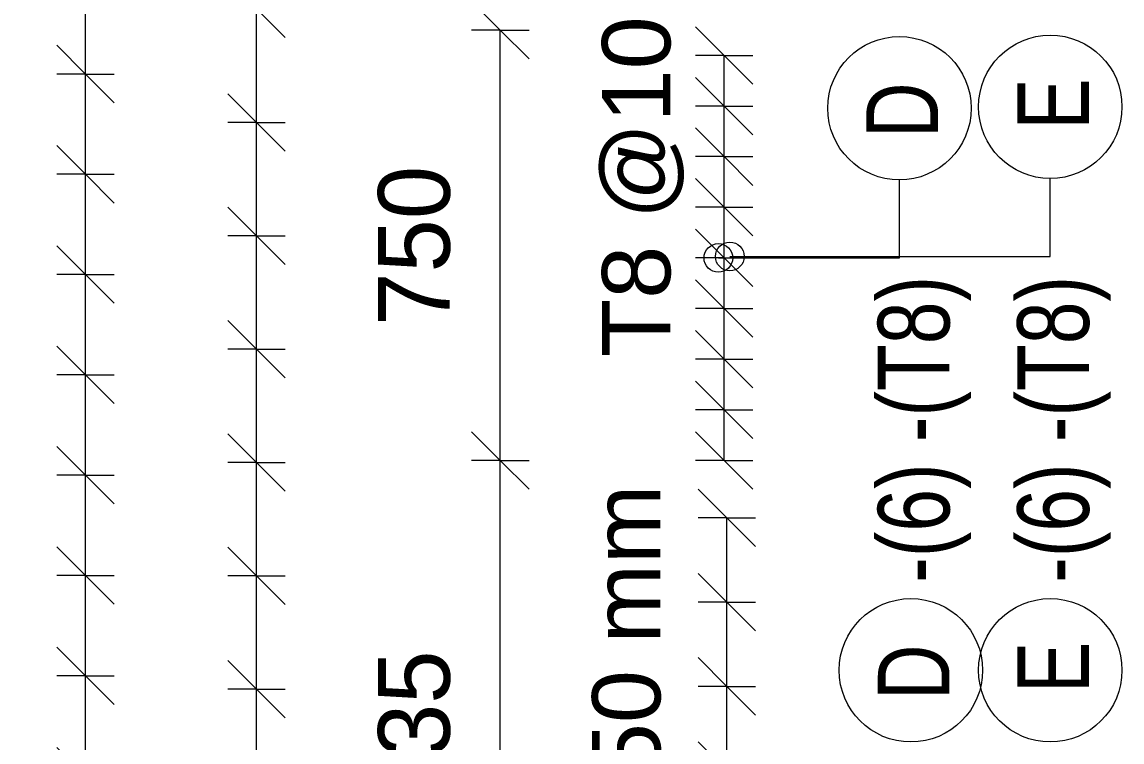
# Model space of a CAD drawing. Header units: millimetres. Extents: x 6720 to 22888, y -3063 to 10060.
# Drawn here: x 6840 to 8758, y -201 to 1054 of the extents above; entities that cross this region are included whole.
import ezdxf

# ---------------------------------------------------------------- set-up
doc = ezdxf.new("R2010")
doc.units = ezdxf.units.MM
for name, color, linetype, lineweight in [('A-ANNO-DIMS', 211, 'Continuous', 9), ('A-ANNO-DIMS-50', 211, 'Continuous', 9), ('S-RBAR-IDEN', 171, 'Continuous', 9)]:
    doc.layers.add(name, color=color, linetype=linetype, lineweight=lineweight)
doc.styles.add('Arial_1', font='arial.ttf', dxfattribs={"height": 119.0625})
doc.styles.add('Nirmala UI Semilight', font='NirmalaS.ttf', dxfattribs={"width": 0.8, "height": 125})
doc.styles.add('Nirmala UI Semilight_1', font='NirmalaS.ttf', dxfattribs={"height": 125})
doc.dimstyles.new('Arrow_Filled_-_2_5_NI_UI_1', dxfattribs={"dimscale": 304.8, "dimtxt": 130.920493, "dimasz": 0.328084, "dimexe": 0.164042, "dimexo": 0.0625, "dimgap": 0.164042, "dimtad": 1, "dimdec": 0, "dimzin": 0, "dimdsep": 46, "dimtxsty": 'Arial_1', "dimblk1": 'OBLIQUE', "dimblk2": 'OBLIQUE', "dimsah": 1, "dimcen": 0.09, "dimazin": 0, "dimtfac": 1, "dimtdec": 4, "dimtix": 1, "dimtmove": 0, "dimatfit": 3, "dimfxl": 0.164042, "dimfxlon": 1, "dimtvp": 1, "dimtolj": 1, "dimtzin": 0, "dimarcsym": 2})
doc.dimstyles.new('Arrow_Filled_-_2_5_NI_UI_2', dxfattribs={"dimscale": 304.8, "dimtxt": 130.920493, "dimasz": 0.328084, "dimexe": 0.164042, "dimexo": 0.0625, "dimgap": 0.164042, "dimtad": 1, "dimdec": 0, "dimzin": 0, "dimdsep": 46, "dimtxsty": 'Nirmala UI Semilight', "dimblk1": 'OBLIQUE', "dimblk2": 'OBLIQUE', "dimsah": 1, "dimcen": 0.09, "dimazin": 0, "dimtfac": 1, "dimtdec": 4, "dimtix": 1, "dimtmove": 0, "dimatfit": 3, "dimfxl": 0.164042, "dimfxlon": 1, "dimtvp": 1, "dimtolj": 1, "dimtzin": 0, "dimarcsym": 2})
doc.dimstyles.new('Arrow_Filled_-_2_5_NI_UI_3', dxfattribs={"dimscale": 304.8, "dimtxt": 130.920493, "dimasz": 0.328084, "dimexe": 0.164042, "dimexo": 0.0625, "dimgap": 0.164042, "dimtad": 1, "dimdec": 0, "dimzin": 0, "dimdsep": 46, "dimtxsty": 'Nirmala UI Semilight_1', "dimblk1": 'OBLIQUE', "dimblk2": 'OBLIQUE', "dimsah": 1, "dimcen": 0.09, "dimazin": 0, "dimtfac": 1, "dimtdec": 4, "dimtix": 1, "dimtmove": 0, "dimatfit": 3, "dimfxl": 0.164042, "dimfxlon": 1, "dimtvp": 1, "dimtolj": 1, "dimtzin": 0, "dimarcsym": 2})

# ---------------------------------------------------------------- blocks, each defined once
blk = doc.blocks.new('DIMBLOCK148-Elevation Front 1')
at = {"layer": 'A-ANNO-DIMS-50'}
for p, q in [((7249, -109), (7199, -59)), ((7249, -109), (7199, -109)), ((7249, -306.7), (7249, -109)), ((7249, -109), (7299, -159)), ((7249, -109), (7299, -109)), ((7249, -306.7), (7199, -256.7)), ((7249, -306.7), (7199, -306.7)), ((7249, -306.7), (7299, -356.7)), ((7249, -306.7), (7299, -306.7))]:
    blk.add_line(p, q, dxfattribs=at)
blk = doc.blocks.new('_Oblique')
at = {"color": 0, "linetype": 'ByBlock', "lineweight": -2}
blk.add_line((-0.5, -0.5), (0.5, 0.5), dxfattribs=at)
blk = doc.blocks.new('DIMBLOCK149-Elevation Front 1')
at = {"layer": 'A-ANNO-DIMS-50'}
for p, q in [((7249, 88.7), (7199, 138.7)), ((7249, 88.7), (7199, 88.7)), ((7249, -109), (7249, 88.7)), ((7249, 88.7), (7299, 38.7)), ((7249, 88.7), (7299, 88.7)), ((7249, -109), (7199, -59)), ((7249, -109), (7199, -109)), ((7249, -109), (7299, -159)), ((7249, -109), (7299, -109))]:
    blk.add_line(p, q, dxfattribs=at)
blk = doc.blocks.new('DIMBLOCK150-Elevation Front 1')
at = {"layer": 'A-ANNO-DIMS-50'}
for p, q in [((7249, 286.3), (7199, 336.3)), ((7249, 286.3), (7199, 286.3)), ((7249, 88.7), (7249, 286.3)), ((7249, 286.3), (7299, 236.3)), ((7249, 286.3), (7299, 286.3)), ((7249, 88.7), (7199, 138.7)), ((7249, 88.7), (7199, 88.7)), ((7249, 88.7), (7299, 38.7)), ((7249, 88.7), (7299, 88.7))]:
    blk.add_line(p, q, dxfattribs=at)
blk = doc.blocks.new('DIMBLOCK151-Elevation Front 1')
at = {"layer": 'A-ANNO-DIMS-50'}
for p, q in [((7249, 484), (7199, 534)), ((7249, 484), (7199, 484)), ((7249, 286.3), (7249, 484)), ((7249, 484), (7299, 434)), ((7249, 484), (7299, 484)), ((7249, 286.3), (7199, 336.3)), ((7249, 286.3), (7199, 286.3)), ((7249, 286.3), (7299, 236.3)), ((7249, 286.3), (7299, 286.3))]:
    blk.add_line(p, q, dxfattribs=at)
blk = doc.blocks.new('DIMBLOCK152-Elevation Front 1')
at = {"layer": 'A-ANNO-DIMS-50'}
for p, q in [((7249, 681.7), (7199, 731.7)), ((7249, 681.7), (7199, 681.7)), ((7249, 484), (7249, 681.7)), ((7249, 681.7), (7299, 631.7)), ((7249, 681.7), (7299, 681.7)), ((7249, 484), (7199, 534)), ((7249, 484), (7199, 484)), ((7249, 484), (7299, 434)), ((7249, 484), (7299, 484))]:
    blk.add_line(p, q, dxfattribs=at)
blk = doc.blocks.new('DIMBLOCK153-Elevation Front 1')
at = {"layer": 'A-ANNO-DIMS-50'}
for p, q in [((7249, 879.3), (7199, 929.3)), ((7249, 879.3), (7199, 879.3)), ((7249, 681.7), (7249, 879.3)), ((7249, 879.3), (7299, 829.3)), ((7249, 879.3), (7299, 879.3)), ((7249, 681.7), (7199, 731.7)), ((7249, 681.7), (7199, 681.7)), ((7249, 681.7), (7299, 631.7)), ((7249, 681.7), (7299, 681.7))]:
    blk.add_line(p, q, dxfattribs=at)
blk = doc.blocks.new('DIMBLOCK154-Elevation Front 1')
at = {"layer": 'A-ANNO-DIMS-50'}
for p, q in [((7249, 1077), (7199, 1127)), ((7249, 1077), (7199, 1077)), ((7249, 879.3), (7249, 1077)), ((7249, 1077), (7299, 1027)), ((7249, 1077), (7299, 1077)), ((7249, 879.3), (7199, 929.3)), ((7249, 879.3), (7199, 879.3)), ((7249, 879.3), (7299, 829.3)), ((7249, 879.3), (7299, 879.3))]:
    blk.add_line(p, q, dxfattribs=at)
blk = doc.blocks.new('DIMBLOCK155-Elevation Front 1')
at = {"layer": 'A-ANNO-DIMS-50'}
for p, q in [((7249, 1274.7), (7199, 1324.7)), ((7249, 1274.7), (7199, 1274.7)), ((7249, 1077), (7249, 1274.7)), ((7249, 1274.7), (7299, 1224.7)), ((7249, 1274.7), (7299, 1274.7)), ((7249, 1077), (7199, 1127)), ((7249, 1077), (7199, 1077)), ((7249, 1077), (7299, 1027)), ((7249, 1077), (7299, 1077))]:
    blk.add_line(p, q, dxfattribs=at)
blk = doc.blocks.new('DIMBLOCK188-Elevation Front 1')
at = {"layer": 'A-ANNO-DIMS-50'}
for p, q in [((7249, 7600), (7199, 7650)), ((7249, 7600), (7199, 7600)), ((7249, -1295), (7249, 7600)), ((7249, 7402.3), (7249, 7600)), ((7249, 7600), (7299, 7550)), ((7249, 7600), (7299, 7600)), ((7249, 7402.3), (7199, 7452.3)), ((7249, 7402.3), (7199, 7402.3)), ((7249, 7204.7), (7249, 7402.3)), ((7249, 7402.3), (7299, 7352.3)), ((7249, 7402.3), (7299, 7402.3)), ((7249, 7204.7), (7199, 7254.7)), ((7249, 7204.7), (7199, 7204.7)), ((7249, 7007), (7249, 7204.7)), ((7249, 7204.7), (7299, 7154.7)), ((7249, 7204.7), (7299, 7204.7)), ((7249, 7007), (7199, 7057)), ((7249, 7007), (7199, 7007)), ((7249, 6809.3), (7249, 7007)), ((7249, 7007), (7299, 6957)), ((7249, 7007), (7299, 7007)), ((7249, 6809.3), (7199, 6859.3)), ((7249, 6809.3), (7199, 6809.3)), ((7249, 6611.7), (7249, 6809.3)), ((7249, 6809.3), (7299, 6759.3)), ((7249, 6809.3), (7299, 6809.3)), ((7249, 6611.7), (7199, 6661.7)), ((7249, 6611.7), (7199, 6611.7)), ((7249, 6414), (7249, 6611.7)), ((7249, 6611.7), (7299, 6561.7)), ((7249, 6611.7), (7299, 6611.7)), ((7249, 6414), (7199, 6464)), ((7249, 6414), (7199, 6414)), ((7249, 6216.3), (7249, 6414)), ((7249, 6414), (7299, 6364)), ((7249, 6414), (7299, 6414)), ((7249, 6216.3), (7199, 6266.3)), ((7249, 6216.3), (7199, 6216.3)), ((7249, 6018.7), (7249, 6216.3)), ((7249, 6216.3), (7299, 6166.3)), ((7249, 6216.3), (7299, 6216.3)), ((7249, 6018.7), (7199, 6068.7)), ((7249, 6018.7), (7199, 6018.7)), ((7249, 5821), (7249, 6018.7)), ((7249, 6018.7), (7299, 5968.7)), ((7249, 6018.7), (7299, 6018.7)), ((7249, 5821), (7199, 5871)), ((7249, 5821), (7199, 5821)), ((7249, 5623.3), (7249, 5821)), ((7249, 5821), (7299, 5771)), ((7249, 5821), (7299, 5821)), ((7249, 5623.3), (7199, 5673.3)), ((7249, 5623.3), (7199, 5623.3)), ((7249, 5425.7), (7249, 5623.3)), ((7249, 5623.3), (7299, 5573.3)), ((7249, 5623.3), (7299, 5623.3)), ((7249, 5425.7), (7199, 5475.7)), ((7249, 5425.7), (7199, 5425.7)), ((7249, 5228), (7249, 5425.7)), ((7249, 5425.7), (7299, 5375.7)), ((7249, 5425.7), (7299, 5425.7)), ((7249, 5228), (7199, 5278)), ((7249, 5228), (7199, 5228)), ((7249, 5030.3), (7249, 5228)), ((7249, 5228), (7299, 5178)), ((7249, 5228), (7299, 5228)), ((7249, 5030.3), (7199, 5080.3)), ((7249, 5030.3), (7199, 5030.3)), ((7249, 4832.7), (7249, 5030.3)), ((7249, 5030.3), (7299, 4980.3)), ((7249, 5030.3), (7299, 5030.3)), ((7249, 4832.7), (7199, 4882.7)), ((7249, 4832.7), (7199, 4832.7)), ((7249, 4635), (7249, 4832.7)), ((7249, 4832.7), (7299, 4782.7)), ((7249, 4832.7), (7299, 4832.7)), ((7249, 4635), (7199, 4685)), ((7249, 4635), (7199, 4635)), ((7249, 4437.3), (7249, 4635)), ((7249, 4635), (7299, 4585)), ((7249, 4635), (7299, 4635)), ((7249, 4437.3), (7199, 4487.3)), ((7249, 4437.3), (7199, 4437.3)), ((7249, 4239.7), (7249, 4437.3)), ((7249, 4437.3), (7299, 4387.3)), ((7249, 4437.3), (7299, 4437.3)), ((7249, 4239.7), (7199, 4289.7)), ((7249, 4239.7), (7199, 4239.7)), ((7249, 4042), (7249, 4239.7)), ((7249, 4239.7), (7299, 4189.7)), ((7249, 4239.7), (7299, 4239.7)), ((7249, 4042), (7199, 4092)), ((7249, 4042), (7199, 4042)), ((7249, 3844.3), (7249, 4042)), ((7249, 4042), (7299, 3992)), ((7249, 4042), (7299, 4042)), ((7249, 3844.3), (7199, 3894.3)), ((7249, 3844.3), (7199, 3844.3)), ((7249, 3646.7), (7249, 3844.3)), ((7249, 3844.3), (7299, 3794.3)), ((7249, 3844.3), (7299, 3844.3)), ((7249, 3646.7), (7199, 3696.7)), ((7249, 3646.7), (7199, 3646.7)), ((7249, 3449), (7249, 3646.7)), ((7249, 3646.7), (7299, 3596.7)), ((7249, 3646.7), (7299, 3646.7)), ((7249, 3449), (7199, 3499)), ((7249, 3449), (7199, 3449)), ((7249, 3251.3), (7249, 3449)), ((7249, 3449), (7299, 3399)), ((7249, 3449), (7299, 3449)), ((7249, 3251.3), (7199, 3301.3)), ((7249, 3251.3), (7199, 3251.3)), ((7249, 3053.7), (7249, 3251.3)), ((7249, 3251.3), (7299, 3201.3)), ((7249, 3251.3), (7299, 3251.3)), ((7249, 3053.7), (7199, 3103.7)), ((7249, 3053.7), (7199, 3053.7)), ((7249, 2856), (7249, 3053.7)), ((7249, 3053.7), (7299, 3003.7)), ((7249, 3053.7), (7299, 3053.7)), ((7249, 2856), (7199, 2906)), ((7249, 2856), (7199, 2856)), ((7249, 2658.3), (7249, 2856)), ((7249, 2856), (7299, 2806)), ((7249, 2856), (7299, 2856)), ((7249, 2658.3), (7199, 2708.3)), ((7249, 2658.3), (7199, 2658.3)), ((7249, 2460.7), (7249, 2658.3)), ((7249, 2658.3), (7299, 2608.3)), ((7249, 2658.3), (7299, 2658.3)), ((7249, 2460.7), (7199, 2510.7)), ((7249, 2460.7), (7199, 2460.7)), ((7249, 2263), (7249, 2460.7)), ((7249, 2460.7), (7299, 2410.7)), ((7249, 2460.7), (7299, 2460.7)), ((7249, 2263), (7199, 2313)), ((7249, 2263), (7199, 2263)), ((7249, 2065.3), (7249, 2263)), ((7249, 2263), (7299, 2213)), ((7249, 2263), (7299, 2263)), ((7249, 2065.3), (7199, 2115.3)), ((7249, 2065.3), (7199, 2065.3)), ((7249, 1867.7), (7249, 2065.3)), ((7249, 2065.3), (7299, 2015.3)), ((7249, 2065.3), (7299, 2065.3)), ((7249, 1867.7), (7199, 1917.7)), ((7249, 1867.7), (7199, 1867.7)), ((7249, 1670), (7249, 1867.7)), ((7249, 1867.7), (7299, 1817.7)), ((7249, 1867.7), (7299, 1867.7)), ((7249, 1670), (7199, 1720)), ((7249, 1670), (7199, 1670)), ((7249, 1472.3), (7249, 1670)), ((7249, 1670), (7299, 1620)), ((7249, 1670), (7299, 1670)), ((7249, 1472.3), (7199, 1522.3)), ((7249, 1472.3), (7199, 1472.3)), ((7249, 1274.7), (7249, 1472.3)), ((7249, 1472.3), (7299, 1422.3)), ((7249, 1472.3), (7299, 1472.3)), ((7249, 1274.7), (7199, 1324.7)), ((7249, 1274.7), (7199, 1274.7)), ((7249, 1077), (7249, 1274.7)), ((7249, 1274.7), (7299, 1224.7)), ((7249, 1274.7), (7299, 1274.7)), ((7249, 1077), (7199, 1127)), ((7249, 1077), (7199, 1077)), ((7249, 879.3), (7249, 1077)), ((7249, 1077), (7299, 1027)), ((7249, 1077), (7299, 1077)), ((7249, 879.3), (7199, 929.3)), ((7249, 879.3), (7199, 879.3)), ((7249, 681.7), (7249, 879.3)), ((7249, 879.3), (7299, 829.3)), ((7249, 879.3), (7299, 879.3)), ((7249, 681.7), (7199, 731.7)), ((7249, 681.7), (7199, 681.7)), ((7249, 484), (7249, 681.7)), ((7249, 681.7), (7299, 631.7)), ((7249, 681.7), (7299, 681.7)), ((7249, 484), (7199, 534)), ((7249, 484), (7199, 484)), ((7249, 286.3), (7249, 484)), ((7249, 484), (7299, 434)), ((7249, 484), (7299, 484)), ((7249, 286.3), (7199, 336.3)), ((7249, 286.3), (7199, 286.3)), ((7249, 88.7), (7249, 286.3)), ((7249, 286.3), (7299, 236.3)), ((7249, 286.3), (7299, 286.3)), ((7249, 88.7), (7199, 138.7)), ((7249, 88.7), (7199, 88.7)), ((7249, -109), (7249, 88.7)), ((7249, 88.7), (7299, 38.7)), ((7249, 88.7), (7299, 88.7)), ((7249, -109), (7199, -59)), ((7249, -109), (7199, -109)), ((7249, -306.7), (7249, -109)), ((7249, -109), (7299, -159)), ((7249, -109), (7299, -109)), ((7249, -306.7), (7199, -256.7)), ((7249, -306.7), (7199, -306.7)), ((7249, -504.3), (7249, -306.7)), ((7249, -306.7), (7299, -356.7)), ((7249, -306.7), (7299, -306.7)), ((7249, -504.3), (7199, -454.3)), ((7249, -504.3), (7199, -504.3)), ((7249, -702), (7249, -504.3)), ((7249, -504.3), (7299, -554.3)), ((7249, -504.3), (7299, -504.3)), ((7249, -702), (7199, -652)), ((7249, -702), (7199, -702)), ((7249, -899.7), (7249, -702)), ((7249, -702), (7299, -752)), ((7249, -702), (7299, -702)), ((7249, -899.7), (7199, -849.7)), ((7249, -899.7), (7199, -899.7)), ((7249, -1097.3), (7249, -899.7)), ((7249, -899.7), (7299, -949.7)), ((7249, -899.7), (7299, -899.7)), ((7249, -1097.3), (7199, -1047.3)), ((7249, -1097.3), (7199, -1097.3)), ((7249, -1295), (7249, -1097.3)), ((7249, -1097.3), (7299, -1147.3)), ((7249, -1097.3), (7299, -1097.3)), ((7249, -1295), (7199, -1245)), ((7249, -1295), (7199, -1295)), ((7249, -1295), (7299, -1345)), ((7249, -1295), (7299, -1295))]:
    blk.add_line(p, q, dxfattribs=at)
blk = doc.blocks.new('_None')
blk = doc.blocks.new('DIMBLOCK195-Elevation Front 1')
at = {"layer": 'A-ANNO-DIMS-50'}
for p, q in [((6951, -85.7), (6901, -35.7)), ((6951, -85.7), (6901, -85.7)), ((6951, -260.5), (6951, -85.7)), ((6951, -85.7), (7001, -135.7)), ((6951, -85.7), (7001, -85.7)), ((6951, -260.5), (6901, -210.5)), ((6951, -260.5), (6901, -260.5)), ((6951, -260.5), (7001, -310.5)), ((6951, -260.5), (7001, -260.5))]:
    blk.add_line(p, q, dxfattribs=at)
blk = doc.blocks.new('DIMBLOCK196-Elevation Front 1')
at = {"layer": 'A-ANNO-DIMS-50'}
for p, q in [((6951, 89.2), (6901, 139.2)), ((6951, 89.2), (6901, 89.2)), ((6951, -85.7), (6951, 89.2)), ((6951, 89.2), (7001, 39.2)), ((6951, 89.2), (7001, 89.2)), ((6951, -85.7), (6901, -35.7)), ((6951, -85.7), (6901, -85.7)), ((6951, -85.7), (7001, -135.7)), ((6951, -85.7), (7001, -85.7))]:
    blk.add_line(p, q, dxfattribs=at)
blk = doc.blocks.new('DIMBLOCK197-Elevation Front 1')
at = {"layer": 'A-ANNO-DIMS-50'}
for p, q in [((6951, 264.1), (6901, 314.1)), ((6951, 264.1), (6901, 264.1)), ((6951, 89.2), (6951, 264.1)), ((6951, 264.1), (7001, 214.1)), ((6951, 264.1), (7001, 264.1)), ((6951, 89.2), (6901, 139.2)), ((6951, 89.2), (6901, 89.2)), ((6951, 89.2), (7001, 39.2)), ((6951, 89.2), (7001, 89.2))]:
    blk.add_line(p, q, dxfattribs=at)
blk = doc.blocks.new('DIMBLOCK198-Elevation Front 1')
at = {"layer": 'A-ANNO-DIMS-50'}
for p, q in [((6951, 438.9), (6901, 488.9)), ((6951, 438.9), (6901, 438.9)), ((6951, 264.1), (6951, 438.9)), ((6951, 438.9), (7001, 388.9)), ((6951, 438.9), (7001, 438.9)), ((6951, 264.1), (6901, 314.1)), ((6951, 264.1), (6901, 264.1)), ((6951, 264.1), (7001, 214.1)), ((6951, 264.1), (7001, 264.1))]:
    blk.add_line(p, q, dxfattribs=at)
blk = doc.blocks.new('DIMBLOCK199-Elevation Front 1')
at = {"layer": 'A-ANNO-DIMS-50'}
for p, q in [((6951, 613.8), (6901, 663.8)), ((6951, 613.8), (6901, 613.8)), ((6951, 438.9), (6951, 613.8)), ((6951, 613.8), (7001, 563.8)), ((6951, 613.8), (7001, 613.8)), ((6951, 438.9), (6901, 488.9)), ((6951, 438.9), (6901, 438.9)), ((6951, 438.9), (7001, 388.9)), ((6951, 438.9), (7001, 438.9))]:
    blk.add_line(p, q, dxfattribs=at)
blk = doc.blocks.new('DIMBLOCK200-Elevation Front 1')
at = {"layer": 'A-ANNO-DIMS-50'}
for p, q in [((6951, 788.7), (6901, 838.7)), ((6951, 788.7), (6901, 788.7)), ((6951, 613.8), (6951, 788.7)), ((6951, 788.7), (7001, 738.7)), ((6951, 788.7), (7001, 788.7)), ((6951, 613.8), (6901, 663.8)), ((6951, 613.8), (6901, 613.8)), ((6951, 613.8), (7001, 563.8)), ((6951, 613.8), (7001, 613.8))]:
    blk.add_line(p, q, dxfattribs=at)
blk = doc.blocks.new('DIMBLOCK201-Elevation Front 1')
at = {"layer": 'A-ANNO-DIMS-50'}
for p, q in [((6951, 963.6), (6901, 1013.6)), ((6951, 963.6), (6901, 963.6)), ((6951, 788.7), (6951, 963.6)), ((6951, 963.6), (7001, 913.6)), ((6951, 963.6), (7001, 963.6)), ((6951, 788.7), (6901, 838.7)), ((6951, 788.7), (6901, 788.7)), ((6951, 788.7), (7001, 738.7)), ((6951, 788.7), (7001, 788.7))]:
    blk.add_line(p, q, dxfattribs=at)
blk = doc.blocks.new('DIMBLOCK202-Elevation Front 1')
at = {"layer": 'A-ANNO-DIMS-50'}
for p, q in [((6951, 1138.4), (6901, 1188.4)), ((6951, 1138.4), (6901, 1138.4)), ((6951, 963.6), (6951, 1138.4)), ((6951, 1138.4), (7001, 1088.4)), ((6951, 1138.4), (7001, 1138.4)), ((6951, 963.6), (6901, 1013.6)), ((6951, 963.6), (6901, 963.6)), ((6951, 963.6), (7001, 913.6)), ((6951, 963.6), (7001, 963.6))]:
    blk.add_line(p, q, dxfattribs=at)
blk = doc.blocks.new('DIMBLOCK240-Elevation Front 1')
at = {"layer": 'A-ANNO-DIMS-50'}
for p, q in [((6951, 7608.7), (6901, 7658.7)), ((6951, 7608.7), (6901, 7608.7)), ((6951, -1309.8), (6951, 7608.7)), ((6951, 7433.8), (6951, 7608.7)), ((6951, 7608.7), (7001, 7558.7)), ((6951, 7608.7), (7001, 7608.7)), ((6951, 7433.8), (6901, 7483.8)), ((6951, 7433.8), (6901, 7433.8)), ((6951, 7259), (6951, 7433.8)), ((6951, 7433.8), (7001, 7383.8)), ((6951, 7433.8), (7001, 7433.8)), ((6951, 7259), (6901, 7309)), ((6951, 7259), (6901, 7259)), ((6951, 7084.1), (6951, 7259)), ((6951, 7259), (7001, 7209)), ((6951, 7259), (7001, 7259)), ((6951, 7084.1), (6901, 7134.1)), ((6951, 7084.1), (6901, 7084.1)), ((6951, 6909.2), (6951, 7084.1)), ((6951, 7084.1), (7001, 7034.1)), ((6951, 7084.1), (7001, 7084.1)), ((6951, 6909.2), (6901, 6959.2)), ((6951, 6909.2), (6901, 6909.2)), ((6951, 6734.3), (6951, 6909.2)), ((6951, 6909.2), (7001, 6859.2)), ((6951, 6909.2), (7001, 6909.2)), ((6951, 6734.3), (6901, 6784.3)), ((6951, 6734.3), (6901, 6734.3)), ((6951, 6559.5), (6951, 6734.3)), ((6951, 6734.3), (7001, 6684.3)), ((6951, 6734.3), (7001, 6734.3)), ((6951, 6559.5), (6901, 6609.5)), ((6951, 6559.5), (6901, 6559.5)), ((6951, 6384.6), (6951, 6559.5)), ((6951, 6559.5), (7001, 6509.5)), ((6951, 6559.5), (7001, 6559.5)), ((6951, 6384.6), (6901, 6434.6)), ((6951, 6384.6), (6901, 6384.6)), ((6951, 6209.7), (6951, 6384.6)), ((6951, 6384.6), (7001, 6334.6)), ((6951, 6384.6), (7001, 6384.6)), ((6951, 6209.7), (6901, 6259.7)), ((6951, 6209.7), (6901, 6209.7)), ((6951, 6034.8), (6951, 6209.7)), ((6951, 6209.7), (7001, 6159.7)), ((6951, 6209.7), (7001, 6209.7)), ((6951, 6034.8), (6901, 6084.8)), ((6951, 6034.8), (6901, 6034.8)), ((6951, 5860), (6951, 6034.8)), ((6951, 6034.8), (7001, 5984.8)), ((6951, 6034.8), (7001, 6034.8)), ((6951, 5860), (6901, 5910)), ((6951, 5860), (6901, 5860)), ((6951, 5685.1), (6951, 5860)), ((6951, 5860), (7001, 5810)), ((6951, 5860), (7001, 5860)), ((6951, 5685.1), (6901, 5735.1)), ((6951, 5685.1), (6901, 5685.1)), ((6951, 5510.2), (6951, 5685.1)), ((6951, 5685.1), (7001, 5635.1)), ((6951, 5685.1), (7001, 5685.1)), ((6951, 5510.2), (6901, 5560.2)), ((6951, 5510.2), (6901, 5510.2)), ((6951, 5335.4), (6951, 5510.2)), ((6951, 5510.2), (7001, 5460.2)), ((6951, 5510.2), (7001, 5510.2)), ((6951, 5335.4), (6901, 5385.4)), ((6951, 5335.4), (6901, 5335.4)), ((6951, 5160.5), (6951, 5335.4)), ((6951, 5335.4), (7001, 5285.4)), ((6951, 5335.4), (7001, 5335.4)), ((6951, 5160.5), (6901, 5210.5)), ((6951, 5160.5), (6901, 5160.5)), ((6951, 4985.6), (6951, 5160.5)), ((6951, 5160.5), (7001, 5110.5)), ((6951, 5160.5), (7001, 5160.5)), ((6951, 4985.6), (6901, 5035.6)), ((6951, 4985.6), (6901, 4985.6)), ((6951, 4810.7), (6951, 4985.6)), ((6951, 4985.6), (7001, 4935.6)), ((6951, 4985.6), (7001, 4985.6)), ((6951, 4810.7), (6901, 4860.7)), ((6951, 4810.7), (6901, 4810.7)), ((6951, 4635.9), (6951, 4810.7)), ((6951, 4810.7), (7001, 4760.7)), ((6951, 4810.7), (7001, 4810.7)), ((6951, 4635.9), (6901, 4685.9)), ((6951, 4635.9), (6901, 4635.9)), ((6951, 4461), (6951, 4635.9)), ((6951, 4635.9), (7001, 4585.9)), ((6951, 4635.9), (7001, 4635.9)), ((6951, 4461), (6901, 4511)), ((6951, 4461), (6901, 4461)), ((6951, 4286.1), (6951, 4461)), ((6951, 4461), (7001, 4411)), ((6951, 4461), (7001, 4461)), ((6951, 4286.1), (6901, 4336.1)), ((6951, 4286.1), (6901, 4286.1)), ((6951, 4111.3), (6951, 4286.1)), ((6951, 4286.1), (7001, 4236.1)), ((6951, 4286.1), (7001, 4286.1)), ((6951, 4111.3), (6901, 4161.3)), ((6951, 4111.3), (6901, 4111.3)), ((6951, 3936.4), (6951, 4111.3)), ((6951, 4111.3), (7001, 4061.3)), ((6951, 4111.3), (7001, 4111.3)), ((6951, 3936.4), (6901, 3986.4)), ((6951, 3936.4), (6901, 3936.4)), ((6951, 3761.5), (6951, 3936.4)), ((6951, 3936.4), (7001, 3886.4)), ((6951, 3936.4), (7001, 3936.4)), ((6951, 3761.5), (6901, 3811.5)), ((6951, 3761.5), (6901, 3761.5)), ((6951, 3586.6), (6951, 3761.5)), ((6951, 3761.5), (7001, 3711.5)), ((6951, 3761.5), (7001, 3761.5)), ((6951, 3586.6), (6901, 3636.6)), ((6951, 3586.6), (6901, 3586.6)), ((6951, 3411.8), (6951, 3586.6)), ((6951, 3586.6), (7001, 3536.6)), ((6951, 3586.6), (7001, 3586.6)), ((6951, 3411.8), (6901, 3461.8)), ((6951, 3411.8), (6901, 3411.8)), ((6951, 3236.9), (6951, 3411.8)), ((6951, 3411.8), (7001, 3361.8)), ((6951, 3411.8), (7001, 3411.8)), ((6951, 3236.9), (6901, 3286.9)), ((6951, 3236.9), (6901, 3236.9)), ((6951, 3062), (6951, 3236.9)), ((6951, 3236.9), (7001, 3186.9)), ((6951, 3236.9), (7001, 3236.9)), ((6951, 3062), (6901, 3112)), ((6951, 3062), (6901, 3062)), ((6951, 2887.2), (6951, 3062)), ((6951, 3062), (7001, 3012)), ((6951, 3062), (7001, 3062)), ((6951, 2887.2), (6901, 2937.2)), ((6951, 2887.2), (6901, 2887.2)), ((6951, 2712.3), (6951, 2887.2)), ((6951, 2887.2), (7001, 2837.2)), ((6951, 2887.2), (7001, 2887.2)), ((6951, 2712.3), (6901, 2762.3)), ((6951, 2712.3), (6901, 2712.3)), ((6951, 2537.4), (6951, 2712.3)), ((6951, 2712.3), (7001, 2662.3)), ((6951, 2712.3), (7001, 2712.3)), ((6951, 2537.4), (6901, 2587.4)), ((6951, 2537.4), (6901, 2537.4)), ((6951, 2362.5), (6951, 2537.4)), ((6951, 2537.4), (7001, 2487.4)), ((6951, 2537.4), (7001, 2537.4)), ((6951, 2362.5), (6901, 2412.5)), ((6951, 2362.5), (6901, 2362.5)), ((6951, 2187.7), (6951, 2362.5)), ((6951, 2362.5), (7001, 2312.5)), ((6951, 2362.5), (7001, 2362.5)), ((6951, 2187.7), (6901, 2237.7)), ((6951, 2187.7), (6901, 2187.7)), ((6951, 2012.8), (6951, 2187.7)), ((6951, 2187.7), (7001, 2137.7)), ((6951, 2187.7), (7001, 2187.7)), ((6951, 2012.8), (6901, 2062.8)), ((6951, 2012.8), (6901, 2012.8)), ((6951, 1837.9), (6951, 2012.8)), ((6951, 2012.8), (7001, 1962.8)), ((6951, 2012.8), (7001, 2012.8)), ((6951, 1837.9), (6901, 1887.9)), ((6951, 1837.9), (6901, 1837.9)), ((6951, 1663.1), (6951, 1837.9)), ((6951, 1837.9), (7001, 1787.9)), ((6951, 1837.9), (7001, 1837.9)), ((6951, 1663.1), (6901, 1713.1)), ((6951, 1663.1), (6901, 1663.1)), ((6951, 1488.2), (6951, 1663.1)), ((6951, 1663.1), (7001, 1613.1)), ((6951, 1663.1), (7001, 1663.1)), ((6951, 1488.2), (6901, 1538.2)), ((6951, 1488.2), (6901, 1488.2)), ((6951, 1313.3), (6951, 1488.2)), ((6951, 1488.2), (7001, 1438.2)), ((6951, 1488.2), (7001, 1488.2)), ((6951, 1313.3), (6901, 1363.3)), ((6951, 1313.3), (6901, 1313.3)), ((6951, 1138.4), (6951, 1313.3)), ((6951, 1313.3), (7001, 1263.3)), ((6951, 1313.3), (7001, 1313.3)), ((6951, 1138.4), (6901, 1188.4)), ((6951, 1138.4), (6901, 1138.4)), ((6951, 963.6), (6951, 1138.4)), ((6951, 1138.4), (7001, 1088.4)), ((6951, 1138.4), (7001, 1138.4)), ((6951, 963.6), (6901, 1013.6)), ((6951, 963.6), (6901, 963.6)), ((6951, 788.7), (6951, 963.6)), ((6951, 963.6), (7001, 913.6)), ((6951, 963.6), (7001, 963.6)), ((6951, 788.7), (6901, 838.7)), ((6951, 788.7), (6901, 788.7)), ((6951, 613.8), (6951, 788.7)), ((6951, 788.7), (7001, 738.7)), ((6951, 788.7), (7001, 788.7)), ((6951, 613.8), (6901, 663.8)), ((6951, 613.8), (6901, 613.8)), ((6951, 438.9), (6951, 613.8)), ((6951, 613.8), (7001, 563.8)), ((6951, 613.8), (7001, 613.8)), ((6951, 438.9), (6901, 488.9)), ((6951, 438.9), (6901, 438.9)), ((6951, 264.1), (6951, 438.9)), ((6951, 438.9), (7001, 388.9)), ((6951, 438.9), (7001, 438.9)), ((6951, 264.1), (6901, 314.1)), ((6951, 264.1), (6901, 264.1)), ((6951, 89.2), (6951, 264.1)), ((6951, 264.1), (7001, 214.1)), ((6951, 264.1), (7001, 264.1)), ((6951, 89.2), (6901, 139.2)), ((6951, 89.2), (6901, 89.2)), ((6951, -85.7), (6951, 89.2)), ((6951, 89.2), (7001, 39.2)), ((6951, 89.2), (7001, 89.2)), ((6951, -85.7), (6901, -35.7)), ((6951, -85.7), (6901, -85.7)), ((6951, -260.5), (6951, -85.7)), ((6951, -85.7), (7001, -135.7)), ((6951, -85.7), (7001, -85.7)), ((6951, -260.5), (6901, -210.5)), ((6951, -260.5), (6901, -260.5)), ((6951, -435.4), (6951, -260.5)), ((6951, -260.5), (7001, -310.5)), ((6951, -260.5), (7001, -260.5)), ((6951, -435.4), (6901, -385.4)), ((6951, -435.4), (6901, -435.4)), ((6951, -610.3), (6951, -435.4)), ((6951, -435.4), (7001, -485.4)), ((6951, -435.4), (7001, -435.4)), ((6951, -610.3), (6901, -560.3)), ((6951, -610.3), (6901, -610.3)), ((6951, -785.2), (6951, -610.3)), ((6951, -610.3), (7001, -660.3)), ((6951, -610.3), (7001, -610.3)), ((6951, -785.2), (6901, -735.2)), ((6951, -785.2), (6901, -785.2)), ((6951, -960), (6951, -785.2)), ((6951, -785.2), (7001, -835.2)), ((6951, -785.2), (7001, -785.2)), ((6951, -960), (6901, -910)), ((6951, -960), (6901, -960)), ((6951, -1134.9), (6951, -960)), ((6951, -960), (7001, -1010)), ((6951, -960), (7001, -960)), ((6951, -1134.9), (6901, -1084.9)), ((6951, -1134.9), (6901, -1134.9)), ((6951, -1309.8), (6951, -1134.9)), ((6951, -1134.9), (7001, -1184.9)), ((6951, -1134.9), (7001, -1134.9)), ((6951, -1309.8), (6901, -1259.8)), ((6951, -1309.8), (6901, -1309.8)), ((6951, -1309.8), (7001, -1359.8)), ((6951, -1309.8), (7001, -1309.8))]:
    blk.add_line(p, q, dxfattribs=at)
blk = doc.blocks.new('DIMBLOCK241-Elevation Front 1')
at = {"layer": 'A-ANNO-DIMS-50'}
for p, q in [((8064.3, 378.2), (8014.3, 428.2)), ((8064.3, 378.2), (8014.3, 378.2)), ((8064.3, 290), (8064.3, 378.2)), ((8064.3, 378.2), (8114.3, 328.2)), ((8064.3, 378.2), (8114.3, 378.2)), ((8064.3, 290), (8014.3, 340)), ((8064.3, 290), (8014.3, 290)), ((8064.3, 290), (8114.3, 240)), ((8064.3, 290), (8114.3, 290))]:
    blk.add_line(p, q, dxfattribs=at)
blk = doc.blocks.new('DIMBLOCK242-Elevation Front 1')
at = {"layer": 'A-ANNO-DIMS-50'}
for p, q in [((8064.3, 466.5), (8014.3, 516.5)), ((8064.3, 466.5), (8014.3, 466.5)), ((8064.3, 378.2), (8064.3, 466.5)), ((8064.3, 466.5), (8114.3, 416.5)), ((8064.3, 466.5), (8114.3, 466.5)), ((8064.3, 378.2), (8014.3, 428.2)), ((8064.3, 378.2), (8014.3, 378.2)), ((8064.3, 378.2), (8114.3, 328.2)), ((8064.3, 378.2), (8114.3, 378.2))]:
    blk.add_line(p, q, dxfattribs=at)
blk = doc.blocks.new('DIMBLOCK243-Elevation Front 1')
at = {"layer": 'A-ANNO-DIMS-50'}
for p, q in [((8064.3, 554.7), (8014.3, 604.7)), ((8064.3, 554.7), (8014.3, 554.7)), ((8064.3, 466.5), (8064.3, 554.7)), ((8064.3, 554.7), (8114.3, 504.7)), ((8064.3, 554.7), (8114.3, 554.7)), ((8064.3, 466.5), (8014.3, 516.5)), ((8064.3, 466.5), (8014.3, 466.5)), ((8064.3, 466.5), (8114.3, 416.5)), ((8064.3, 466.5), (8114.3, 466.5))]:
    blk.add_line(p, q, dxfattribs=at)
blk = doc.blocks.new('DIMBLOCK244-Elevation Front 1')
at = {"layer": 'A-ANNO-DIMS-50'}
for p, q in [((8064.3, 643), (8014.3, 693)), ((8064.3, 643), (8014.3, 643)), ((8064.3, 554.7), (8064.3, 643)), ((8064.3, 643), (8114.3, 593)), ((8064.3, 643), (8114.3, 643)), ((8064.3, 554.7), (8014.3, 604.7)), ((8064.3, 554.7), (8014.3, 554.7)), ((8064.3, 554.7), (8114.3, 504.7)), ((8064.3, 554.7), (8114.3, 554.7))]:
    blk.add_line(p, q, dxfattribs=at)
blk = doc.blocks.new('DIMBLOCK245-Elevation Front 1')
at = {"layer": 'A-ANNO-DIMS-50'}
for p, q in [((8064.3, 731.2), (8014.3, 781.2)), ((8064.3, 731.2), (8014.3, 731.2)), ((8064.3, 643), (8064.3, 731.2)), ((8064.3, 731.2), (8114.3, 681.2)), ((8064.3, 731.2), (8114.3, 731.2)), ((8064.3, 643), (8014.3, 693)), ((8064.3, 643), (8014.3, 643)), ((8064.3, 643), (8114.3, 593)), ((8064.3, 643), (8114.3, 643))]:
    blk.add_line(p, q, dxfattribs=at)
blk = doc.blocks.new('DIMBLOCK246-Elevation Front 1')
at = {"layer": 'A-ANNO-DIMS-50'}
for p, q in [((8064.3, 819.5), (8014.3, 869.5)), ((8064.3, 819.5), (8014.3, 819.5)), ((8064.3, 731.2), (8064.3, 819.5)), ((8064.3, 819.5), (8114.3, 769.5)), ((8064.3, 819.5), (8114.3, 819.5)), ((8064.3, 731.2), (8014.3, 781.2)), ((8064.3, 731.2), (8014.3, 731.2)), ((8064.3, 731.2), (8114.3, 681.2)), ((8064.3, 731.2), (8114.3, 731.2))]:
    blk.add_line(p, q, dxfattribs=at)
blk = doc.blocks.new('DIMBLOCK247-Elevation Front 1')
at = {"layer": 'A-ANNO-DIMS-50'}
for p, q in [((8064.3, 907.7), (8014.3, 957.7)), ((8064.3, 907.7), (8014.3, 907.7)), ((8064.3, 819.5), (8064.3, 907.7)), ((8064.3, 907.7), (8114.3, 857.7)), ((8064.3, 907.7), (8114.3, 907.7)), ((8064.3, 819.5), (8014.3, 869.5)), ((8064.3, 819.5), (8014.3, 819.5)), ((8064.3, 819.5), (8114.3, 769.5)), ((8064.3, 819.5), (8114.3, 819.5))]:
    blk.add_line(p, q, dxfattribs=at)
blk = doc.blocks.new('DIMBLOCK248-Elevation Front 1')
at = {"layer": 'A-ANNO-DIMS-50'}
for p, q in [((8064.3, 996), (8014.3, 1046)), ((8064.3, 996), (8014.3, 996)), ((8064.3, 907.7), (8064.3, 996)), ((8064.3, 996), (8114.3, 946)), ((8064.3, 996), (8114.3, 996)), ((8064.3, 907.7), (8014.3, 957.7)), ((8064.3, 907.7), (8014.3, 907.7)), ((8064.3, 907.7), (8114.3, 857.7)), ((8064.3, 907.7), (8114.3, 907.7))]:
    blk.add_line(p, q, dxfattribs=at)
blk = doc.blocks.new('DIMBLOCK249-Elevation Front 1')
at = {"layer": 'A-ANNO-DIMS-50'}
for p, q in [((8064.3, 996), (8014.3, 1046)), ((8064.3, 996), (8014.3, 996)), ((8064.3, 290), (8064.3, 996)), ((8064.3, 907.7), (8064.3, 996)), ((8064.3, 996), (8114.3, 946)), ((8064.3, 996), (8114.3, 996)), ((8064.3, 907.7), (8014.3, 957.7)), ((8064.3, 907.7), (8014.3, 907.7)), ((8064.3, 819.5), (8064.3, 907.7)), ((8064.3, 907.7), (8114.3, 857.7)), ((8064.3, 907.7), (8114.3, 907.7)), ((8064.3, 819.5), (8014.3, 869.5)), ((8064.3, 819.5), (8014.3, 819.5)), ((8064.3, 731.2), (8064.3, 819.5)), ((8064.3, 819.5), (8114.3, 769.5)), ((8064.3, 819.5), (8114.3, 819.5)), ((8064.3, 731.2), (8014.3, 781.2)), ((8064.3, 731.2), (8014.3, 731.2)), ((8064.3, 643), (8064.3, 731.2)), ((8064.3, 731.2), (8114.3, 681.2)), ((8064.3, 731.2), (8114.3, 731.2)), ((8064.3, 643), (8014.3, 693)), ((8064.3, 643), (8014.3, 643)), ((8064.3, 554.7), (8064.3, 643)), ((8064.3, 643), (8114.3, 593)), ((8064.3, 643), (8114.3, 643)), ((8064.3, 554.7), (8014.3, 604.7)), ((8064.3, 554.7), (8014.3, 554.7)), ((8064.3, 466.5), (8064.3, 554.7)), ((8064.3, 554.7), (8114.3, 504.7)), ((8064.3, 554.7), (8114.3, 554.7)), ((8064.3, 466.5), (8014.3, 516.5)), ((8064.3, 466.5), (8014.3, 466.5)), ((8064.3, 378.2), (8064.3, 466.5)), ((8064.3, 466.5), (8114.3, 416.5)), ((8064.3, 466.5), (8114.3, 466.5)), ((8064.3, 378.2), (8014.3, 428.2)), ((8064.3, 378.2), (8014.3, 378.2)), ((8064.3, 290), (8064.3, 378.2)), ((8064.3, 378.2), (8114.3, 328.2)), ((8064.3, 378.2), (8114.3, 378.2)), ((8064.3, 290), (8014.3, 340)), ((8064.3, 290), (8014.3, 290)), ((8064.3, 290), (8114.3, 240)), ((8064.3, 290), (8114.3, 290))]:
    blk.add_line(p, q, dxfattribs=at)
blk = doc.blocks.new('DIMBLOCK251-Elevation Front 1')
at = {"layer": 'A-ANNO-DIMS-50'}
for p, q in [((8069.1, -251), (8019.1, -201)), ((8069.1, -251), (8019.1, -251)), ((8069.1, -398), (8069.1, -251)), ((8069.1, -251), (8119.1, -301)), ((8069.1, -251), (8119.1, -251)), ((8069.1, -398), (8019.1, -348)), ((8069.1, -398), (8019.1, -398)), ((8069.1, -398), (8119.1, -448)), ((8069.1, -398), (8119.1, -398))]:
    blk.add_line(p, q, dxfattribs=at)
blk = doc.blocks.new('DIMBLOCK252-Elevation Front 1')
at = {"layer": 'A-ANNO-DIMS-50'}
for p, q in [((8069.1, -104), (8019.1, -54)), ((8069.1, -104), (8019.1, -104)), ((8069.1, -251), (8069.1, -104)), ((8069.1, -104), (8119.1, -154)), ((8069.1, -104), (8119.1, -104)), ((8069.1, -251), (8019.1, -201)), ((8069.1, -251), (8019.1, -251)), ((8069.1, -251), (8119.1, -301)), ((8069.1, -251), (8119.1, -251))]:
    blk.add_line(p, q, dxfattribs=at)
blk = doc.blocks.new('DIMBLOCK253-Elevation Front 1')
at = {"layer": 'A-ANNO-DIMS-50'}
for p, q in [((8069.1, 43), (8019.1, 93)), ((8069.1, 43), (8019.1, 43)), ((8069.1, -104), (8069.1, 43)), ((8069.1, 43), (8119.1, -7)), ((8069.1, 43), (8119.1, 43)), ((8069.1, -104), (8019.1, -54)), ((8069.1, -104), (8019.1, -104)), ((8069.1, -104), (8119.1, -154)), ((8069.1, -104), (8119.1, -104))]:
    blk.add_line(p, q, dxfattribs=at)
blk = doc.blocks.new('DIMBLOCK254-Elevation Front 1')
at = {"layer": 'A-ANNO-DIMS-50'}
for p, q in [((8069.1, 190), (8019.1, 240)), ((8069.1, 190), (8019.1, 190)), ((8069.1, 43), (8069.1, 190)), ((8069.1, 190), (8119.1, 140)), ((8069.1, 190), (8119.1, 190)), ((8069.1, 43), (8019.1, 93)), ((8069.1, 43), (8019.1, 43)), ((8069.1, 43), (8119.1, -7)), ((8069.1, 43), (8119.1, 43))]:
    blk.add_line(p, q, dxfattribs=at)
blk = doc.blocks.new('DIMBLOCK255-Elevation Front 1')
at = {"layer": 'A-ANNO-DIMS-50'}
for p, q in [((8069.1, 190), (8019.1, 240)), ((8069.1, 190), (8019.1, 190)), ((8069.1, -545), (8069.1, 190)), ((8069.1, 43), (8069.1, 190)), ((8069.1, 190), (8119.1, 140)), ((8069.1, 190), (8119.1, 190)), ((8069.1, 43), (8019.1, 93)), ((8069.1, 43), (8019.1, 43)), ((8069.1, -104), (8069.1, 43)), ((8069.1, 43), (8119.1, -7)), ((8069.1, 43), (8119.1, 43)), ((8069.1, -104), (8019.1, -54)), ((8069.1, -104), (8019.1, -104)), ((8069.1, -251), (8069.1, -104)), ((8069.1, -104), (8119.1, -154)), ((8069.1, -104), (8119.1, -104)), ((8069.1, -251), (8019.1, -201)), ((8069.1, -251), (8019.1, -251)), ((8069.1, -398), (8069.1, -251)), ((8069.1, -251), (8119.1, -301)), ((8069.1, -251), (8119.1, -251)), ((8069.1, -398), (8019.1, -348)), ((8069.1, -398), (8019.1, -398)), ((8069.1, -545), (8069.1, -398)), ((8069.1, -398), (8119.1, -448)), ((8069.1, -398), (8119.1, -398)), ((8069.1, -545), (8019.1, -495)), ((8069.1, -545), (8019.1, -545)), ((8069.1, -545), (8119.1, -595)), ((8069.1, -545), (8119.1, -545))]:
    blk.add_line(p, q, dxfattribs=at)
blk = doc.blocks.new('M_Rebar Tag_rfa MARK - DOT 1 MM-794228-Elevation Front 1')
at = {"layer": 'S-RBAR-IDEN'}
blk.add_circle((12615.5, 9050.7), 125, dxfattribs=at)
blk = doc.blocks.new('DIMBLOCK266-Elevation Front 1')
at = {"layer": 'A-ANNO-DIMS-50'}
for p, q in [((7674, 290), (7624, 340)), ((7674, 290), (7624, 290)), ((7674, -645), (7674, 290)), ((7674, 290), (7724, 240)), ((7674, 290), (7724, 290)), ((7674, -645), (7624, -595)), ((7674, -645), (7624, -645)), ((7674, -645), (7724, -695)), ((7674, -645), (7724, -645))]:
    blk.add_line(p, q, dxfattribs=at)
at = {"layer": 'A-ANNO-DIMS-50', "color": 0, "insert": (7460.9, -320.3), "char_height": 125, "width": 342.774, "attachment_point": 1, "rotation": 90, "line_spacing_factor": 1.142579, "style": 'Nirmala UI Semilight_1'}
blk.add_mtext('935', dxfattribs=at)
blk = doc.blocks.new('DIMBLOCK267-Elevation Front 1')
at = {"layer": 'A-ANNO-DIMS-50'}
for p, q in [((7674, 1040), (7624, 1090)), ((7674, 1040), (7624, 1040)), ((7674, 290), (7674, 1040)), ((7674, 1040), (7724, 990)), ((7674, 1040), (7724, 1040)), ((7674, 290), (7624, 340)), ((7674, 290), (7624, 290)), ((7674, 290), (7724, 240)), ((7674, 290), (7724, 290))]:
    blk.add_line(p, q, dxfattribs=at)
at = {"layer": 'A-ANNO-DIMS-50', "color": 0, "insert": (7460.9, 524.6), "char_height": 125, "width": 337.061, "attachment_point": 1, "rotation": 90, "line_spacing_factor": 1.142579, "style": 'Nirmala UI Semilight_1'}
blk.add_mtext('750', dxfattribs=at)

msp = doc.modelspace()

# ---------------------------------------------------------------- linework, layer by layer
at = {"layer": 'S-RBAR-IDEN'}
for p, q in [((8369.6, 643), (8369.6, 778.9)), ((8632.7, 645.5), (8632.7, 781.4)), ((8054.1, 643), (8369.6, 643)), ((8074.1, 645.5), (8632.7, 645.5))]:
    msp.add_line(p, q, dxfattribs=at)
for centre in [(8054.1, 643), (8074.1, 645.5)]:
    msp.add_circle(centre, 25, dxfattribs=at)

# ---------------------------------------------------------------- block references
at = {"layer": 'S-RBAR-IDEN', "rotation": 89.99999999999991}
for p in [(17420.4, -11711.6), (17683.4, -11709.1), (17440.4, -12691.5), (17683.4, -12691.5)]:
    msp.add_blockref('M_Rebar Tag_rfa MARK - DOT 1 MM-794228-Elevation Front 1', p, dxfattribs=at)

# ---------------------------------------------------------------- texts
at = {"layer": 'S-RBAR-IDEN', "char_height": 125, "attachment_point": 1, "rotation": 90, "style": 'Nirmala UI Semilight'}
for s, insert, width in [('D', (8312, 852.3), 115.443), ('E', (8575.1, 866.8), 86.582), ('-(6) -(T8)', (8332, 76.7), 641.35), ('-(6) -(T8)', (8575.1, 76.7), 641.35), ('D', (8332, -127.6), 115.443), ('E', (8575.1, -115.6), 86.582)]:
    msp.add_mtext(s, dxfattribs=dict(at, insert=insert, width=width))

# ---------------------------------------------------------------- dimensions: what is measured, and where the dimension line sits
at = {"layer": 'A-ANNO-DIMS'}
for base, p1, p2, text, dimstyle, override, picture, middle in [((6951, 7608.7), (7001, -1309.8), (7001, 7608.7), '8918', 'Arrow_Filled_-_2_5_NI_UI_1', {"dimpost": '<>', "dimblk1": 'None', "dimblk2": 'None', "dimsah": 1, "dimfxl": 8918.467586}, 'DIMBLOCK240-Elevation Front 1', (6840.2, 3149.5)), ((7249, 7600), (7299, -1295), (7299, 7600), '8895', 'Arrow_Filled_-_2_5_NI_UI_1', {"dimpost": '<>', "dimblk1": 'None', "dimblk2": 'None', "dimsah": 1, "dimfxl": 8895}, 'DIMBLOCK188-Elevation Front 1', (7138.2, 3152.5)), ((7249, 1274.7), (7299, 1077), (7299, 1274.7), ' ', 'Arrow_Filled_-_2_5_NI_UI_1', {"dimpost": '<>', "dimfxl": 197.666667}, 'DIMBLOCK155-Elevation Front 1', (7249, 1175.8)), ((6951, 1138.4), (7001, 963.6), (7001, 1138.4), ' ', 'Arrow_Filled_-_2_5_NI_UI_1', {"dimpost": '<>', "dimfxl": 174.871913}, 'DIMBLOCK202-Elevation Front 1', (6951, 1051)), ((7249, 1077), (7299, 879.3), (7299, 1077), ' ', 'Arrow_Filled_-_2_5_NI_UI_1', {"dimpost": '<>', "dimfxl": 197.666667}, 'DIMBLOCK154-Elevation Front 1', (7249, 978.2)), ((8064.3, 996), (8114.3, 290), (8114.3, 996), '706', 'Arrow_Filled_-_2_5_NI_UI_2', {"dimpost": '<>', "dimblk1": 'None', "dimblk2": 'None', "dimsah": 1, "dimfxl": 706}, 'DIMBLOCK249-Elevation Front 1', (7949.7, 643)), ((8064.3, 996), (8114.3, 907.7), (8114.3, 996), ' ', 'Arrow_Filled_-_2_5_NI_UI_2', {"dimpost": '<>', "dimfxl": 88.25}, 'DIMBLOCK248-Elevation Front 1', (8064.3, 951.9)), ((6951, 963.6), (7001, 788.7), (7001, 963.6), ' ', 'Arrow_Filled_-_2_5_NI_UI_1', {"dimpost": '<>', "dimfxl": 174.871913}, 'DIMBLOCK201-Elevation Front 1', (6951, 876.1)), ((8064.3, 907.7), (8114.3, 819.5), (8114.3, 907.7), ' ', 'Arrow_Filled_-_2_5_NI_UI_2', {"dimpost": '<>', "dimfxl": 88.25}, 'DIMBLOCK247-Elevation Front 1', (8064.3, 863.6)), ((7249, 879.3), (7299, 681.7), (7299, 879.3), ' ', 'Arrow_Filled_-_2_5_NI_UI_1', {"dimpost": '<>', "dimfxl": 197.666667}, 'DIMBLOCK153-Elevation Front 1', (7249, 780.5)), ((8064.3, 819.5), (8114.3, 731.2), (8114.3, 819.5), ' ', 'Arrow_Filled_-_2_5_NI_UI_2', {"dimpost": '<>', "dimfxl": 88.25}, 'DIMBLOCK246-Elevation Front 1', (8064.3, 775.4)), ((6951, 788.7), (7001, 613.8), (7001, 788.7), ' ', 'Arrow_Filled_-_2_5_NI_UI_1', {"dimpost": '<>', "dimfxl": 174.871913}, 'DIMBLOCK200-Elevation Front 1', (6951, 701.3)), ((8064.3, 731.2), (8114.3, 643), (8114.3, 731.2), ' ', 'Arrow_Filled_-_2_5_NI_UI_2', {"dimpost": '<>', "dimfxl": 88.25}, 'DIMBLOCK245-Elevation Front 1', (8064.3, 687.1)), ((7249, 681.7), (7299, 484), (7299, 681.7), ' ', 'Arrow_Filled_-_2_5_NI_UI_1', {"dimpost": '<>', "dimfxl": 197.666667}, 'DIMBLOCK152-Elevation Front 1', (7249, 582.8)), ((8064.3, 643), (8114.3, 554.7), (8114.3, 643), ' ', 'Arrow_Filled_-_2_5_NI_UI_2', {"dimpost": '<>', "dimfxl": 88.25}, 'DIMBLOCK244-Elevation Front 1', (8064.3, 598.9)), ((6951, 613.8), (7001, 438.9), (7001, 613.8), ' ', 'Arrow_Filled_-_2_5_NI_UI_1', {"dimpost": '<>', "dimfxl": 174.871913}, 'DIMBLOCK199-Elevation Front 1', (6951, 526.4)), ((8064.3, 554.7), (8114.3, 466.5), (8114.3, 554.7), ' ', 'Arrow_Filled_-_2_5_NI_UI_2', {"dimpost": '<>', "dimfxl": 88.25}, 'DIMBLOCK243-Elevation Front 1', (8064.3, 510.6)), ((7249, 484), (7299, 286.3), (7299, 484), ' ', 'Arrow_Filled_-_2_5_NI_UI_1', {"dimpost": '<>', "dimfxl": 197.666667}, 'DIMBLOCK151-Elevation Front 1', (7249, 385.2)), ((8064.3, 466.5), (8114.3, 378.2), (8114.3, 466.5), ' ', 'Arrow_Filled_-_2_5_NI_UI_2', {"dimpost": '<>', "dimfxl": 88.25}, 'DIMBLOCK242-Elevation Front 1', (8064.3, 422.4)), ((6951, 438.9), (7001, 264.1), (7001, 438.9), ' ', 'Arrow_Filled_-_2_5_NI_UI_1', {"dimpost": '<>', "dimfxl": 174.871913}, 'DIMBLOCK198-Elevation Front 1', (6951, 351.5)), ((8064.3, 378.2), (8114.3, 290), (8114.3, 378.2), ' ', 'Arrow_Filled_-_2_5_NI_UI_2', {"dimpost": '<>', "dimfxl": 88.25}, 'DIMBLOCK241-Elevation Front 1', (8064.3, 334.1)), ((7249, 286.3), (7299, 88.7), (7299, 286.3), ' ', 'Arrow_Filled_-_2_5_NI_UI_1', {"dimpost": '<>', "dimfxl": 197.666667}, 'DIMBLOCK150-Elevation Front 1', (7249, 187.5)), ((6951, 264.1), (7001, 89.2), (7001, 264.1), ' ', 'Arrow_Filled_-_2_5_NI_UI_1', {"dimpost": '<>', "dimfxl": 174.871913}, 'DIMBLOCK197-Elevation Front 1', (6951, 176.6)), ((8069.1, 190), (8119.1, -545), (8119.1, 190), '735', 'Arrow_Filled_-_2_5_NI_UI_1', {"dimpost": '<>', "dimblk1": 'None', "dimblk2": 'None', "dimsah": 1, "dimfxl": 735}, 'DIMBLOCK255-Elevation Front 1', (7958.3, -177.5)), ((8069.1, 190), (8119.1, 43), (8119.1, 190), ' ', 'Arrow_Filled_-_2_5_NI_UI_1', {"dimpost": '<>', "dimfxl": 147}, 'DIMBLOCK254-Elevation Front 1', (8069.1, 116.5)), ((6951, 89.2), (7001, -85.7), (7001, 89.2), ' ', 'Arrow_Filled_-_2_5_NI_UI_1', {"dimpost": '<>', "dimfxl": 174.871913}, 'DIMBLOCK196-Elevation Front 1', (6951, 1.8)), ((7249, 88.7), (7299, -109), (7299, 88.7), ' ', 'Arrow_Filled_-_2_5_NI_UI_1', {"dimpost": '<>', "dimfxl": 197.666667}, 'DIMBLOCK149-Elevation Front 1', (7249, -10.2)), ((8069.1, 43), (8119.1, -104), (8119.1, 43), ' ', 'Arrow_Filled_-_2_5_NI_UI_1', {"dimpost": '<>', "dimfxl": 147}, 'DIMBLOCK253-Elevation Front 1', (8069.1, -30.5)), ((6951, -85.7), (7001, -260.5), (7001, -85.7), ' ', 'Arrow_Filled_-_2_5_NI_UI_1', {"dimpost": '<>', "dimfxl": 174.871913}, 'DIMBLOCK195-Elevation Front 1', (6951, -173.1)), ((8069.1, -104), (8119.1, -251), (8119.1, -104), ' ', 'Arrow_Filled_-_2_5_NI_UI_1', {"dimpost": '<>', "dimfxl": 147}, 'DIMBLOCK252-Elevation Front 1', (8069.1, -177.5)), ((7249, -109), (7299, -306.7), (7299, -109), ' ', 'Arrow_Filled_-_2_5_NI_UI_1', {"dimpost": '<>', "dimfxl": 197.666667}, 'DIMBLOCK148-Elevation Front 1', (7249, -207.8)), ((8069.1, -251), (8119.1, -398), (8119.1, -251), ' ', 'Arrow_Filled_-_2_5_NI_UI_1', {"dimpost": '<>', "dimfxl": 147}, 'DIMBLOCK251-Elevation Front 1', (8069.1, -324.5))]:
    dim = msp.add_linear_dim(base=base, p1=p1, p2=p2, angle=90, text=text, dimstyle=dimstyle, override=override, dxfattribs=at)
    dim.commit()
    dim.dimension.update_dxf_attribs({"geometry": picture, "text_midpoint": middle})
for base, p1, p2, override, picture, middle in [((7674, 1040), (7724, 290), (7724, 1040), {"dimpost": '<>', "dimfxl": 750}, 'DIMBLOCK267-Elevation Front 1', (7559.4, 665)), ((7674, 290), (7724, -645), (7724, 290), {"dimpost": '<>', "dimfxl": 935}, 'DIMBLOCK266-Elevation Front 1', (7559.3, -177.5))]:
    dim = msp.add_linear_dim(base=base, p1=p1, p2=p2, angle=90, dimstyle='Arrow_Filled_-_2_5_NI_UI_3', override=override, dxfattribs=at)
    dim.commit()
    dim.dimension.update_dxf_attribs({"geometry": picture, "text_midpoint": middle})

# ---------------------------------------------------------------- next in the draw order: texts
at = {"layer": 'S-RBAR-IDEN', "insert": (7851.3, 470.1), "char_height": 119.06, "width": 1238.607, "attachment_point": 1, "rotation": 90, "style": 'Arial_1', "bg_fill": 3, "box_fill_scale": 1.25, "bg_fill_color": 256, "bg_fill_true_color": 13158600, "bg_fill_transparency": 0}
msp.add_mtext('T8 @100 mm', dxfattribs=at)

# ---------------------------------------------------------------- next in the draw order: texts
at = {"layer": 'S-RBAR-IDEN', "insert": (7834, -762.2), "char_height": 119.06, "width": 1238.607, "attachment_point": 1, "rotation": 90, "style": 'Arial_1', "bg_fill": 3, "box_fill_scale": 1.25, "bg_fill_color": 256, "bg_fill_true_color": 13158600, "bg_fill_transparency": 0}
msp.add_mtext('T8 @150 mm', dxfattribs=at)

doc.saveas('drawing.dxf')
